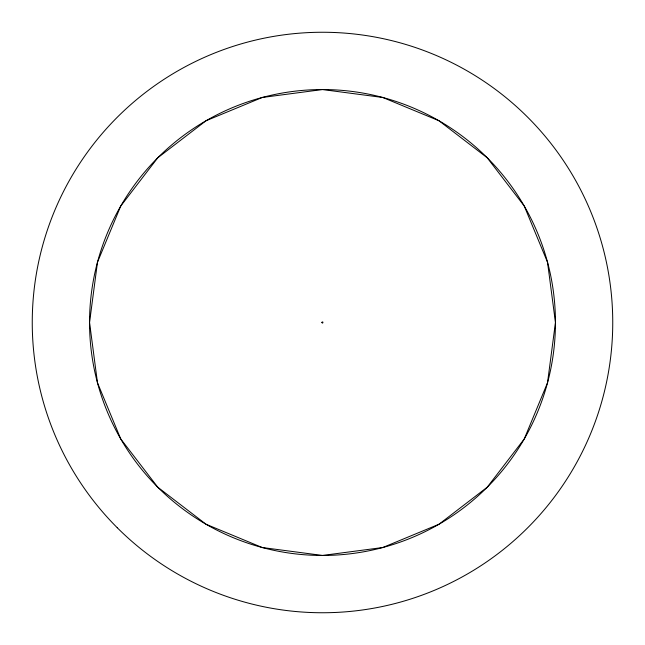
<?xml version="1.0" encoding="UTF-8"?>
<svg xmlns="http://www.w3.org/2000/svg" width="645" height="645" viewBox="0 0 645 645"><rect width="100%" height="100%" fill="white"/><g stroke="black" fill="none" stroke-linecap="round" stroke-linejoin="round"><path stroke-width="0.97" d="M97.484 262.209L89.55 322.5L97.484 382.791L120.76 438.979L157.775 487.225L206.021 524.24L262.209 547.516L322.5 555.45L382.791 547.516L438.979 524.24L487.225 487.225L524.24 438.979L547.516 382.791L555.45 322.5L547.516 262.209L524.24 206.021L487.225 157.775L438.979 120.76L382.791 97.484L322.5 89.55L262.209 97.484L206.021 120.76L157.775 157.775L120.76 206.021L97.484 262.209M321.863 322.331C322.669 324.846 323.822 320.557 321.863 322.331M157.775 487.225A232.95 232.95 0 0 0 547.516 382.791A232.95 232.95 0 0 0 262.209 97.484A232.95 232.95 0 0 0 157.775 487.225M117.261 527.739A290.25 290.25 0 0 0 602.857 397.618A290.25 290.25 0 0 0 247.382 42.143A290.25 290.25 0 0 0 117.261 527.739"/></g></svg>
